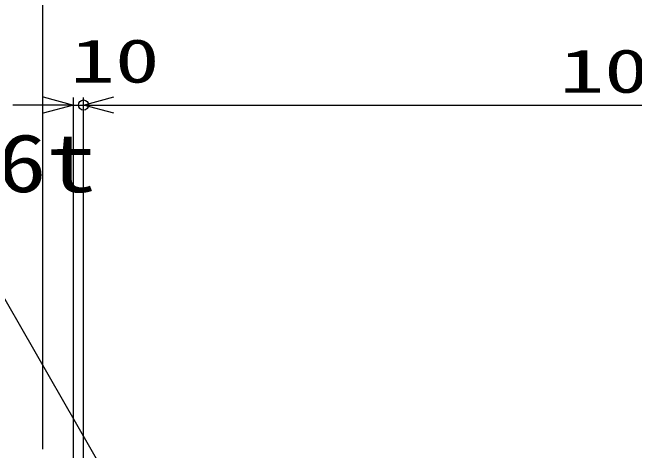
# Model space of a CAD drawing. Units: millimetres, scale not verified. Extents: x -4455 to 4455, y -3150 to 3150.
# Drawn here: x -2961 to -2345, y 590 to 1023 of the extents above; entities that cross this region are included whole.
import ezdxf
from ezdxf.enums import TextEntityAlignment as Align

# ---------------------------------------------------------------- set-up
doc = ezdxf.new("R2010")
doc.units = ezdxf.units.MM
doc.header["$LTSCALE"] = 20
doc.header["$PDMODE"] = 32
doc.header["$PDSIZE"] = 10
doc.linetypes.add('USER2', pattern=[0.375, 0.25, -0.125])
doc.layers.add('0-1_寸法線', color=4, linetype='Continuous', lineweight=25)
doc.layers.add('0-2_0', color=3, linetype='USER2', lineweight=25)
doc.layers.add('0-3_DEFPOINTS', color=7, linetype='Continuous')
doc.styles.add('ＭＳ ゴシック', font='')
doc.styles.get('ＭＳ ゴシック').set_extended_font_data('MS Gothic')

# ---------------------------------------------------------------- blocks, each defined once
blk = doc.blocks.new('_Open30')
at = {"layer": '0-2_0', "color": 4, "linetype": 'Continuous'}
blk.add_line((0, 0), (-20, 0), dxfattribs=at)
blk.add_lwpolyline([(-20, 5.36), (0, 0), (-20, -5.36)], dxfattribs=at)

msp = doc.modelspace()

# ---------------------------------------------------------------- linework, layer by layer
at = {"layer": '0-1_寸法線'}
for p, q in [((-2930.96, 591.04), (-2930.96, 1079.2)), ((-2900.71, 556.48), (-2900.71, 939.2)), ((-2890.71, 498.48), (-2890.71, 939.2)), ((-2890.71, 498.48), (-2890.71, 939.2)), ((-2930.71, 931.7), (-2960.71, 931.7)), ((-2900.71, 931.7), (-2890.71, 931.7)), ((-2860.71, 931.7), (-1828.71, 931.7)), ((-2860.71, 931.7), (-2830.71, 931.7))]:
    msp.add_line(p, q, dxfattribs=at)
msp.add_lwpolyline([(-3765.16, 831.73), (-3021.71, 831.73), (-2773.95, 400.14)], dxfattribs=at)
at = {"layer": '0-3_DEFPOINTS'}
msp.add_point((-2890.71, 931.7), dxfattribs=at)

# ---------------------------------------------------------------- block references
at = {"layer": '0-1_寸法線', "xscale": 1.5, "yscale": 1.5}
msp.add_blockref('_Open30', (-2900.71, 931.7), dxfattribs=at)
at = {"layer": '0-1_寸法線', "xscale": 1.5, "yscale": 1.5, "rotation": 180}
msp.add_blockref('_Open30', (-2890.71, 931.7), dxfattribs=at)
msp.add_blockref('_Open30', (-2890.71, 931.7), dxfattribs=at)

# ---------------------------------------------------------------- texts
at = {"layer": '0-1_寸法線', "color": 2, "style": 'ＭＳ ゴシック'}
for s, height, width, p in [('10', 43.26, 1.5, (-2903.67, 940.87)), ('1092', 43.26, 1.5, (-2419.71, 930.87)), ('門扉横枠 31x31x1.6t', 57.77, 1.25, (-3812.35, 828.13))]:
    msp.add_text(s, height=height, dxfattribs=dict(at, width=width)).set_placement(p, align=Align.BOTTOM_LEFT)

doc.saveas('drawing.dxf')
